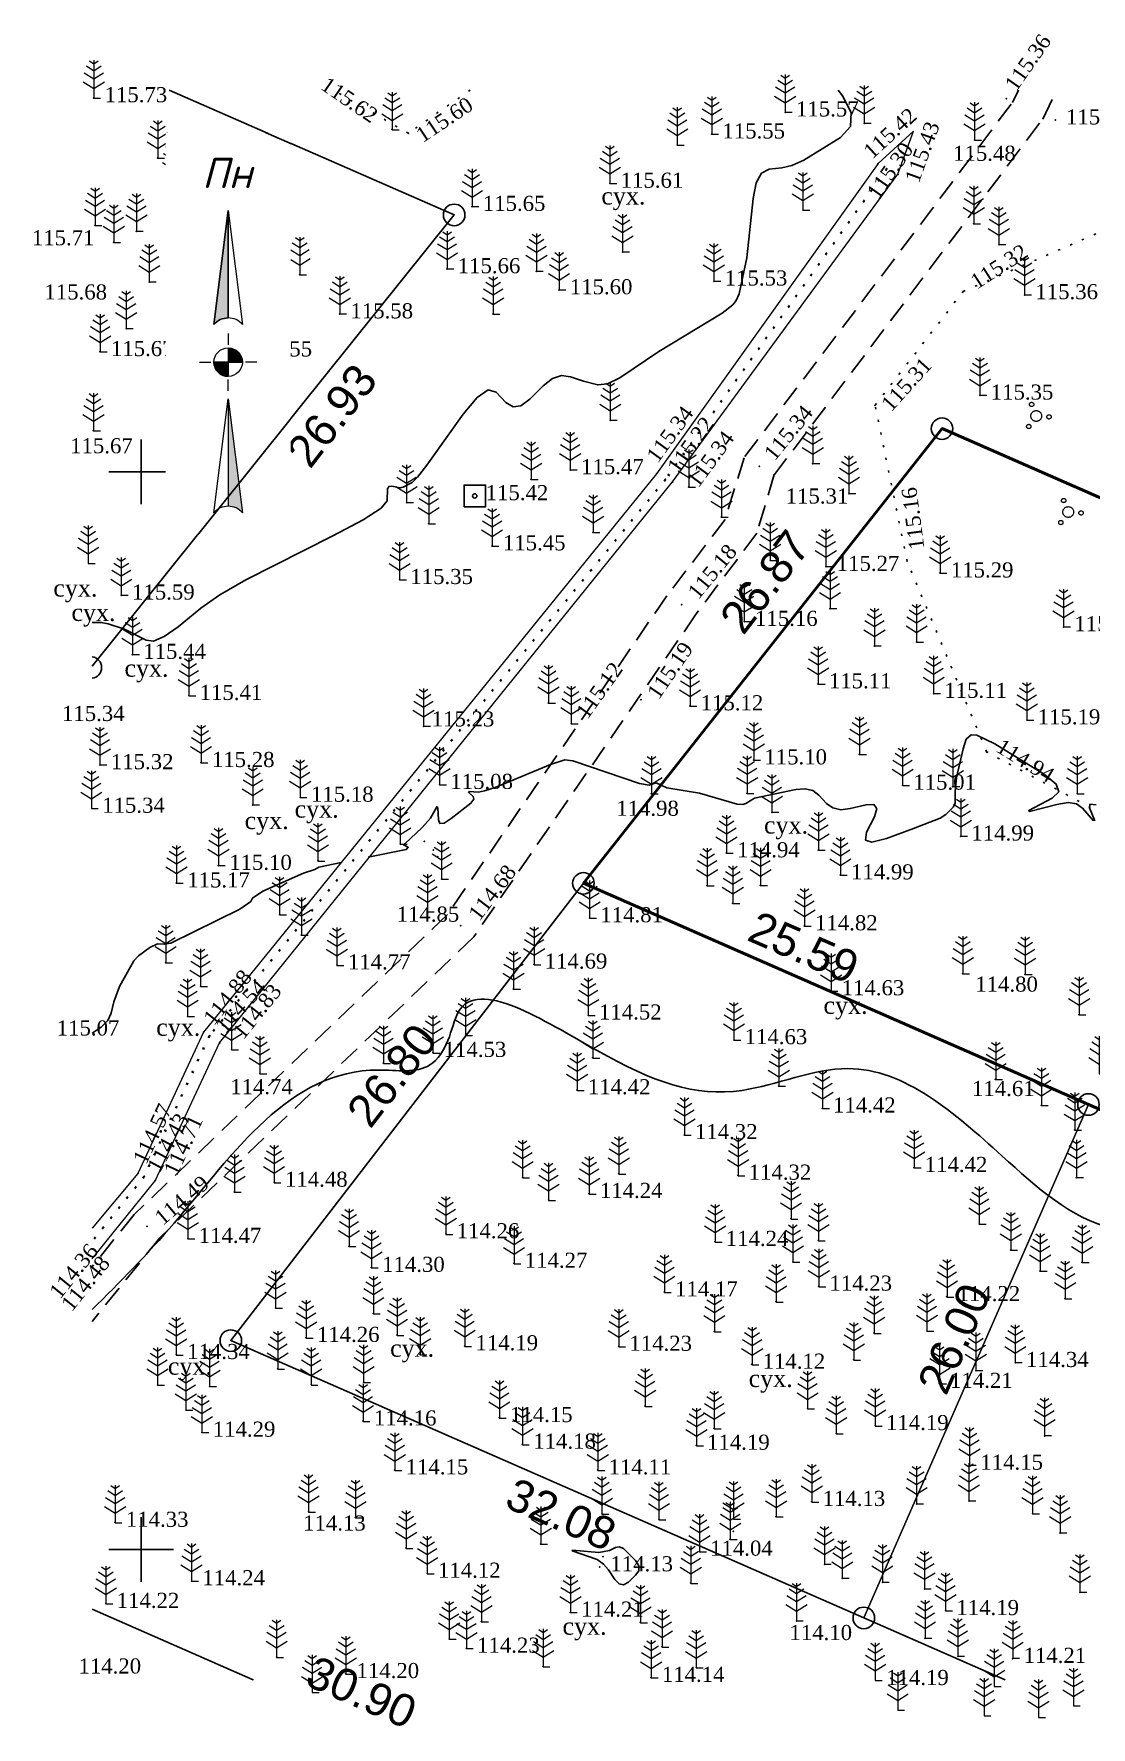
# Model space of a CAD drawing. Header units: millimetres. Extents: x 5405595 to 5405682.9, y 5524940.6 to 5525020.3.
# Drawn here: x 5405595 to 5405644.1, y 5524941.8 to 5525020.3 of the extents above; entities that cross this region are included whole.
import ezdxf
from ezdxf.enums import TextEntityAlignment as Align

# ---------------------------------------------------------------- set-up
doc = ezdxf.new("R2010")
doc.units = ezdxf.units.MM
doc.set_wipeout_variables(frame=1)
for name, pattern in [('DASHEDX2', [1.5, 1, -0.5]), ('HIDDEN', [0.5, 0, -0.5]), ('суцільна', [50, 50, 0])]:
    doc.linetypes.add(name, pattern=pattern)
for name, color, linetype, lineweight in [('#Лист (текст_ПН)', 250, 'Continuous', 0), ('#Штамп', 250, 'Continuous', 0), ('11900000', 1, 'Continuous', 30), ('Контур', 7, 'HIDDEN', 30), ('рельеф', 7, 'Continuous', 0), ('ТОЧКИ', 7, 'Continuous', 30), ('усл. знак', 7, 'суцільна', 20)]:
    doc.layers.add(name, color=color, linetype=linetype, lineweight=lineweight)
for name, color, linetype in [('SC007', 7, 'Continuous'), ('горизонтали', 42, 'Continuous'), ('дороги', 7, 'Continuous'), ('Ділянки_Межі', 10, 'Continuous'), ('надписи', 7, 'Continuous'), ('отметки', 7, 'Continuous'), ('промеры', 185, 'Continuous'), ('Растительность', 7, 'Continuous')]:
    doc.layers.add(name, color=color, linetype=linetype)
doc.styles.get("Standard").update_dxf_attribs({"font": 'arial.ttf'})
doc.styles.add('times', font='times.ttf')
doc.styles.add('Мой_Топо', font='isocpeui.ttf')
doc.linetypes.add('канава 0', pattern='A,0.9,0,["|",Standard,S=0.25,R=0,X=0,Y=0],0.1', length=1)

# ---------------------------------------------------------------- blocks, each defined once
blk = doc.blocks.new('SYMBOL902')
at = {"layer": 'SC007'}
blk.add_lwpolyline([(-1.25, -1.25), (-1.25, 1.25), (1.25, 1.25), (1.25, -1.25)], close=True, dxfattribs=at)
blk.add_circle((0, 0), 0.25, dxfattribs=at)
blk = doc.blocks.new('A$C51FE15A3')
at = {"layer": 'Растительность', "color": 94, "lineweight": 0}
for points in [[(-0.201, 1.726), (0, 1.584), (0.201, 1.726)], [(0, 1.75), (0, 0), (0.319, 0)], [(-0.447, 1.172), (0, 0.895), (0.447, 1.172)], [(-0.343, 1.489), (0, 1.267), (0.343, 1.489)], [(-0.493, 0.753), (0, 0.444), (0.493, 0.753)]]:
    blk.add_lwpolyline(points, dxfattribs=at)
blk = doc.blocks.new('A$C72385B22')
at = {"layer": 'усл. знак'}
for centre, radius in [((0, 0), 0.625), ((-0.02, 1.49), 0.25), ((-1.29, -0.64), 0.25), ((1.28, -0.76), 0.25)]:
    blk.add_circle(centre, radius, dxfattribs=at)
blk = doc.blocks.new('*U5')
at = {"color": 0}
for points in [[(-0.113, 0), (-0.109, -0.029), (-0.097, -0.056)], [(-0.113, 0), (-0.097, -0.056), (0, 0)], [(-0.097, -0.056), (0, -0.113), (0, 0)], [(-0.097, -0.056), (-0.08, -0.08), (-0.056, -0.097)], [(-0.097, -0.056), (-0.056, -0.097), (0, -0.113)], [(-0.056, -0.097), (-0.029, -0.109), (0, -0.113)]]:
    blk.add_solid(points, dxfattribs=at)
blk = doc.blocks.new('*U6')
at = {"color": 0}
for points in [[(0, 0), (0.097, 0.056), (0, 0.113)], [(0.097, 0.056), (0.029, 0.109), (0, 0.113)], [(0, 0), (0.113, 0), (0.097, 0.056)], [(0.097, 0.056), (0.056, 0.097), (0.029, 0.109)], [(0.097, 0.056), (0.08, 0.08), (0.056, 0.097)], [(0.113, 0), (0.109, 0.029), (0.097, 0.056)]]:
    blk.add_solid(points, dxfattribs=at)
blk = doc.blocks.new('*U7')
at = {"color": 0}
for points in [[(0, -1.136), (0.021, -1.138), (0, -0.288)], [(0.021, -1.138), (0.042, -1.142), (0, -0.288)], [(0.042, -1.142), (0.062, -1.15), (0, -0.288)], [(0.062, -1.15), (0.081, -1.16), (0, -0.288)], [(0.081, -1.16), (0.098, -1.173), (0, -0.288)], [(0.098, -1.173), (0.113, -1.188), (0, -0.288)]]:
    blk.add_solid(points, dxfattribs=at)
blk = doc.blocks.new('*U8')
at = {"color": 0}
for points in [[(-0.113, 0.297), (-0.098, 0.312), (0, 1.197)], [(-0.098, 0.312), (-0.081, 0.325), (0, 1.197)], [(-0.081, 0.325), (-0.062, 0.335), (0, 1.197)], [(-0.062, 0.335), (-0.042, 0.343), (0, 1.197)], [(-0.042, 0.343), (-0.021, 0.347), (0, 1.197)], [(-0.021, 0.347), (0, 0.349), (0, 1.197)]]:
    blk.add_solid(points, dxfattribs=at)
blk = doc.blocks.new('#Північ')
at = {"color": 7}
blk.add_wipeout([(-2.901, 10.635), (2.901, 10.635), (2.901, -7.981), (-2.901, -7.981)], dxfattribs=at).dxf.layer = '#Лист (текст_ПН)'
at = {"layer": '#Лист (текст_ПН)'}
for p, q in [((-0.663, 1.748), (0, 7.043)), ((0, 7.043), (0, 2.052)), ((0, 7.043), (0.663, 1.748)), ((0, 1.337), (0, 0.807)), ((-1.337, 0), (-0.807, 0)), ((-0.662, 0), (0.662, 0)), ((0, 0.662), (0, -0.662)), ((1.337, 0), (0.807, 0)), ((0, -1.337), (0, -0.807)), ((-0.663, -6.99), (0, -1.695)), ((0, -1.695), (0.663, -6.99)), ((0, -1.695), (0, -6.686))]:
    blk.add_line(p, q, dxfattribs=at)
at = {"layer": '#Лист (текст_ПН)', "flags": 128}
for points in [[(0, 7.043), (-0.663, 1.748, -0.218585), (0, 2.052)], [(0, 0), (-0.662, 0, 0.414214), (0, -0.662)]]:
    blk.add_lwpolyline(points, format="xyb", close=True, dxfattribs=at)
at = {"layer": '#Лист (текст_ПН)'}
blk.add_circle((0, 0), 0.662, dxfattribs=at)
for centre in [(0, 1.178), (0, -7.56)]:
    blk.add_arc(centre, 0.874, 40.67981, 139.32019, dxfattribs=at)
at = {"layer": '#Лист (текст_ПН)', "xscale": 5.883850111352785, "yscale": 5.883850111352785, "zscale": 5.883850111352785}
for name in ['*U8', '*U5', '*U6', '*U7']:
    blk.add_blockref(name, (0, 0), dxfattribs=at)
at = {"layer": '#Лист (текст_ПН)', "style": 'Мой_Топо'}
blk.add_text('Пн', height=1.4, dxfattribs=at).set_placement((-1.217, 8.077))

msp = doc.modelspace()

# ---------------------------------------------------------------- linework, layer by layer
at = {"layer": '11900000', "color": 7}
for points in [[(5405600, 5524998.5, 0), (5405600, 5525001.5, 0)], [(5405600, 5524998.5, 0), (5405600, 5525001.5, 0)], [(5405598.5, 5525000, 0), (5405601.5, 5525000, 0)], [(5405598.5, 5525000, 0), (5405601.5, 5525000, 0)], [(5405600, 5524948.5, 0), (5405600, 5524951.5, 0)], [(5405600, 5524948.5, 0), (5405600, 5524951.5, 0)], [(5405598.5, 5524950, 0), (5405601.5, 5524950, 0)], [(5405598.5, 5524950, 0), (5405601.5, 5524950, 0)]]:
    msp.add_polyline3d(points, dxfattribs=at)
at = {"layer": 'горизонтали', "color": 32}
for points in [[(5405632.353, 5525017.708, 115.5), (5405632.557, 5525017.442, 115.5), (5405632.967, 5525016.662, 115.5), (5405632.937, 5525016.022, 115.5), (5405632.467, 5525015.502, 115.5), (5405630.757, 5525014.462, 115.5), (5405630.207, 5525014.212, 115.5), (5405629.747, 5525014.102, 115.5), (5405629.147, 5525014.032, 115.5), (5405628.797, 5525013.852, 115.5), (5405628.547, 5525013.402, 115.5), (5405628.417, 5525012.672, 115.5), (5405628.117, 5525009.932, 115.5), (5405627.767, 5525008.252, 115.5), (5405627.627, 5525007.952, 115.5), (5405627.467, 5525007.752, 115.5), (5405626.977, 5525007.362, 115.5), (5405624.037, 5525005.572, 115.5), (5405622.227, 5525004.362, 115.5), (5405621.657, 5525004.082, 115.5), (5405621.197, 5525004.032, 115.5), (5405620.537, 5525004.202, 115.5), (5405619.927, 5525004.412, 115.5), (5405619.507, 5525004.462, 115.5), (5405619.097, 5525004.322, 115.5), (5405618.667, 5525003.992, 115.5), (5405618.037, 5525003.362, 115.5), (5405617.627, 5525003.062, 115.5), (5405617.267, 5525003.012, 115.5), (5405616.937, 5525003.212, 115.5), (5405616.477, 5525003.692, 115.5), (5405616.107, 5525003.802, 115.5), (5405615.597, 5525003.452, 115.5), (5405614.947, 5525002.672, 115.5), (5405613.267, 5525000.302, 115.5), (5405612.827, 5524999.752, 115.5), (5405612.577, 5524999.502, 115.5), (5405612.167, 5524999.282, 115.5), (5405612.017, 5524999.252, 115.5), (5405611.637, 5524999.332, 115.5), (5405611.507, 5524999.322, 115.5), (5405611.437, 5524999.222, 115.5), (5405611.427, 5524998.652, 115.5), (5405611.147, 5524998.312, 115.5), (5405610.307, 5524997.772, 115.5), (5405608.907, 5524997.032, 115.5), (5405604.857, 5524994.992, 115.5), (5405603.657, 5524994.292, 115.5), (5405602.777, 5524993.672, 115.5), (5405601.717, 5524992.802, 115.5), (5405601.077, 5524992.352, 115.5), (5405600.577, 5524992.142, 115.5), (5405600.227, 5524992.182, 115.5), (5405599.227, 5524992.692, 115.5), (5405598.477, 5524992.942, 115.5), (5405598.147, 5524993.012, 115.5), (5405597.777, 5524993.012, 115.5), (5405597.723, 5524993.001, 115.5)], [(5405644.207, 5524983.812, 115), (5405643.707, 5524984.392, 115), (5405643.427, 5524984.592, 115), (5405643.027, 5524984.652, 115), (5405642.507, 5524984.562, 115), (5405641.237, 5524984.232, 115), (5405641.207, 5524984.282, 115), (5405642.297, 5524984.852, 115), (5405642.597, 5524985.152, 115), (5405642.477, 5524985.512, 115), (5405641.937, 5524985.952, 115), (5405639.627, 5524987.372, 115), (5405638.797, 5524987.782, 115), (5405638.527, 5524987.802, 115), (5405638.307, 5524987.592, 115), (5405638.157, 5524987.152, 115), (5405637.857, 5524985.822, 115), (5405637.787, 5524985.162, 115), (5405637.787, 5524984.632, 115), (5405637.717, 5524984.452, 115), (5405637.357, 5524984.102, 115), (5405637.087, 5524983.932, 115), (5405635.857, 5524983.442, 115), (5405634.597, 5524982.992, 115), (5405633.927, 5524982.822, 115), (5405633.627, 5524982.912, 115), (5405633.677, 5524983.272, 115), (5405634.037, 5524983.992, 115), (5405634.147, 5524984.382, 115), (5405634.017, 5524984.562, 115), (5405633.657, 5524984.552, 115), (5405632.917, 5524984.372, 115), (5405632.477, 5524984.322, 115), (5405632.107, 5524984.402, 115), (5405631.817, 5524984.602, 115), (5405631.457, 5524985.002, 115), (5405631.177, 5524985.212, 115), (5405630.817, 5524985.292, 115), (5405630.397, 5524985.262, 115), (5405628.477, 5524984.862, 115), (5405628.077, 5524984.612, 115), (5405627.927, 5524984.562, 115), (5405627.667, 5524984.582, 115), (5405625.917, 5524985.082, 115), (5405624.407, 5524985.342, 115), (5405623.907, 5524985.572, 115), (5405623.587, 5524985.462, 115), (5405623.137, 5524985.532, 115), (5405620.037, 5524986.582, 115), (5405619.667, 5524986.632, 115), (5405618.997, 5524986.412, 115), (5405616.437, 5524985.352, 115), (5405615.947, 5524985.192, 115), (5405615.657, 5524985.142, 115), (5405615.227, 5524985.172, 115), (5405615.197, 5524985.132, 115), (5405615.417, 5524984.932, 115), (5405615.447, 5524984.812, 115), (5405615.307, 5524984.622, 115), (5405614.397, 5524983.912, 115), (5405614.067, 5524983.702, 115), (5405613.867, 5524983.682, 115), (5405613.797, 5524983.852, 115), (5405613.767, 5524984.422, 115), (5405613.727, 5524984.462, 115), (5405613.427, 5524983.932, 115), (5405613.047, 5524983.492, 115), (5405612.247, 5524982.732, 115), (5405612.187, 5524982.692, 115), (5405612.397, 5524982.582, 115), (5405612.307, 5524982.472, 115), (5405610.535, 5524982.118, 115)], [(5405644.337, 5524984.552, 115), (5405644.047, 5524984.572, 115), (5405644.027, 5524984.402, 115), (5405644.267, 5524983.812, 115)], [(5405609.286, 5524981.868, 115), (5405608.257, 5524981.662, 115), (5405608.057, 5524981.552, 115), (5405607.537, 5524981.382, 115), (5405605.657, 5524980.542, 115), (5405605.177, 5524980.222, 115), (5405605.087, 5524980.062, 115), (5405604.587, 5524979.712, 115), (5405601.377, 5524978.132, 115), (5405601.077, 5524978.082, 115), (5405600.757, 5524978.092, 115), (5405600.397, 5524977.922, 115), (5405599.877, 5524977.542, 115), (5405599.667, 5524977.302, 115), (5405598.997, 5524976.112, 115), (5405598.737, 5524975.402, 115), (5405598.607, 5524974.882, 115), (5405598.447, 5524974.542, 115), (5405598.147, 5524974.232, 115), (5405597.723, 5524973.952, 115)]]:
    msp.add_polyline3d(points, dxfattribs=at)
msp.add_polyline3d([(5405622.617, 5524948.482, 114), (5405622.397, 5524948.362, 114), (5405622.187, 5524948.402, 114), (5405621.987, 5524948.612, 114), (5405621.697, 5524949.062, 114), (5405621.467, 5524949.322, 114), (5405621.177, 5524949.532, 114), (5405620.017, 5524949.942, 114), (5405620.027, 5524949.972, 114), (5405621.247, 5524949.862, 114), (5405621.747, 5524949.952, 114), (5405622.017, 5524950.092, 114), (5405622.197, 5524950.122, 114), (5405622.397, 5524950.042, 114), (5405622.947, 5524949.482, 114), (5405623.097, 5524949.242, 114), (5405623.097, 5524949.012, 114), (5405622.947, 5524948.802, 114), (5405622.617, 5524948.482, 114)], close=True, dxfattribs=at)
msp.add_open_spline([(5405597.723, 5524961.126), (5405599.007, 5524962.38), (5405603.15, 5524966.616), (5405607.371, 5524973.038), (5405613.309, 5524971.987), (5405614.328, 5524973.57), (5405615.002, 5524976.995), (5405621.886, 5524972.4), (5405627.095, 5524970.45), (5405634.017, 5524973.585), (5405639.554, 5524968.65), (5405644.076, 5524964.515), (5405650.202, 5524964.634), (5405652.744, 5524957.477), (5405657.638, 5524954.587), (5405662.753, 5524952.886), (5405662.102, 5524949.951), (5405661.607, 5524946.052), (5405657.892, 5524945.269), (5405656.027, 5524943.987), (5405655.982, 5524943.956)], degree=3, knots=[788.646793, 788.646793, 788.646793, 788.646793, 793.976328, 805.82926, 808.224069, 809.629388, 811.023069, 817.717516, 824.697693, 829.706044, 837.921411, 844.116267, 847.912489, 854.451188, 863.209597, 865.692003, 868.370851, 870.767732, 877.245455, 877.408753, 877.408753, 877.408753, 877.408753], dxfattribs=at)
at = {"layer": 'дороги', "color": 7, "linetype": 'DASHEDX2'}
for points, elevation in [([(5405640.447, 5525017.128), (5405640.732, 5525017.708)], 115.262), ([(5405641.853, 5525016.364), (5405642.499, 5525017.708)], 115.262), ([(5405628.031, 5525000.706), (5405640.447, 5525017.128)], 115.341), ([(5405629.359, 5524999.812), (5405641.853, 5525016.364)], 115.341), ([(5405627.997, 5525000.65), (5405627.108, 5524997.785)], 115.341), ([(5405629.393, 5524999.868), (5405628.577, 5524997.152)], 115.341), ([(5405627.108, 5524997.785), (5405624.41, 5524994.25), (5405614.216, 5524979.46), (5405599.681, 5524965.541), (5405597.723, 5524963.12)], 115.341), ([(5405628.577, 5524997.152), (5405625.77, 5524993.404), (5405615.44, 5524978.418), (5405600.861, 5524964.455), (5405597.723, 5524960.575)], 115.341)]:
    msp.add_lwpolyline(points, dxfattribs=dict(at, elevation=elevation))
at = {"layer": 'Ділянки_Межі'}
msp.add_lwpolyline([(5405601.303, 5525017.708), (5405614.533, 5525011.916), (5405597.723, 5524990.985)], dxfattribs=at)
at = {"layer": 'Ділянки_Межі', "lineweight": 50}
msp.add_lwpolyline([(5405620.532, 5524980.907), (5405637.179, 5525002.001), (5405660.622, 5524991.737), (5405650.195, 5524967.92), (5405643.976, 5524970.643)], close=True, dxfattribs=at)
at = {"layer": 'Ділянки_Межі', "lineweight": 0}
msp.add_lwpolyline([(5405604.164, 5524959.69), (5405620.532, 5524980.907), (5405643.976, 5524970.643), (5405633.549, 5524946.825)], close=True, dxfattribs=at)
for points in [[(5405633.549, 5524946.825), (5405643.976, 5524970.643), (5405650.195, 5524967.92), (5405661.61, 5524962.923), (5405653.306, 5524943.956)], [(5405597.723, 5524947.228), (5405605.196, 5524943.956)], [(5405640.103, 5524943.956), (5405633.549, 5524946.825)]]:
    msp.add_lwpolyline(points, dxfattribs=at)
at = {"layer": 'Ділянки_Межі', "lineweight": 25}
msp.add_lwpolyline([(5405597.723, 5524947.228), (5405605.196, 5524943.956)], dxfattribs=at)
at = {"layer": 'Контур', "color": 7, "linetype": 'HIDDEN'}
for points, elevation in [([(5405615.273, 5525017.708), (5405612.406, 5525015.709), (5405608.91, 5525017.708)], 115.223), ([(5405647.059, 5525012.221), (5405654.217, 5525008.337), (5405658.309, 5525002.059), (5405666.119, 5524997.33), (5405666.325, 5524991.499), (5405667.93, 5524985.661), (5405667.205, 5524981.396), (5405660.985, 5524977.927), (5405652.094, 5524978.885), (5405647.248, 5524982.721), (5405639.251, 5524987.005), (5405635.558, 5524995.853), (5405634.072, 5525003.089), (5405638.166, 5525008.37), (5405647.059, 5525012.221)], 115.325)]:
    msp.add_lwpolyline(points, dxfattribs=dict(at, elevation=elevation))
at = {"layer": 'отметки', "color": 7}
for p in [(5405597.804, 5525017.346, 115.726), (5405640.166, 5525017.304, 115.358), (5405614.851, 5525017.129, 115.716), (5405629.9, 5525016.683, 115.568), (5405611.65, 5525015.886, 115.701), (5405612.406, 5525015.709, 115.598), (5405626.485, 5525015.663, 115.552), (5405633.571, 5525016.166, 115.499), (5405642.435, 5525016.315, 115.262), (5405624.89, 5525015.162, 115.583), (5405638.689, 5525015.391, 115.483), (5405600.769, 5525014.556, 115.639), (5405634.207, 5525014.3, 115.424), (5405634.616, 5525014.056, 115.305), (5405601.478, 5525013.602, 115.637), (5405604.722, 5525013.533, 115.665), (5405621.76, 5525013.378, 115.615), (5405635.134, 5525013.804, 115.434), (5405615.361, 5525012.303, 115.647), (5405630.724, 5525012.144, 115.445), (5405597.861, 5525011.431, 115.603), (5405599.783, 5525011.161, 115.649), (5405638.651, 5525011.512, 115.471), (5405598.726, 5525010.64, 115.657), (5405622.349, 5525010.194, 115.628), (5405639.819, 5525010.544, 115.408), (5405614.196, 5525009.411, 115.659), (5405600.377, 5525008.811, 115.623), (5405602.351, 5525009.02, 115.563), (5405607.357, 5525009.14, 115.627), (5405618.353, 5525009.302, 115.607), (5405626.591, 5525008.84, 115.534), (5405603.672, 5525007.812, 115.549), (5405619.4, 5525008.435, 115.603), (5405638.166, 5525008.37, 115.324), (5405641.012, 5525008.206, 115.364), (5405609.218, 5525007.318, 115.578), (5405616.337, 5525007.312, 115.544), (5405599.31, 5525006.638, 115.662), (5405604.782, 5525006.883, 115.569), (5405598.097, 5525005.567, 115.673), (5405604.53, 5525005.549, 115.547), (5405634.072, 5525003.089, 115.312), (5405638.94, 5525003.548, 115.354), (5405621.784, 5525002.392, 115.463), (5405597.788, 5525001.906, 115.609), (5405619.924, 5525000.088, 115.466), (5405623.927, 5524999.911, 115.344), (5405628.695, 5525000.259, 115.341), (5405631.176, 5525000.377, 115.347), (5405618.106, 5524999.643, 115.47), (5405624.336, 5524999.644, 115.216), (5405624.668, 5524999.527, 115.337), (5405625.423, 5524999.287, 115.367), (5405612.32, 5524998.573, 115.494), (5405632.856, 5524998.989, 115.308), (5405613.353, 5524997.591, 115.38), (5405626.937, 5524997.894, 115.364), (5405620.98, 5524997.184, 115.391), (5405616.294, 5524996.554, 115.448), (5405629.202, 5524995.888, 115.285), (5405631.791, 5524995.599, 115.273), (5405635.558, 5524995.853, 115.156), (5405637.088, 5524995.296, 115.285), (5405611.997, 5524994.992, 115.352), (5405599.078, 5524994.27, 115.587), (5405625.09, 5524993.827, 115.175), (5405631.975, 5524993.651, 115.195), (5405627.998, 5524993.049, 115.162), (5405636, 5524992.101, 115.206), (5405642.823, 5524992.802, 115.238), (5405599.598, 5524991.518, 115.439), (5405634.033, 5524991.917, 115.12), (5405631.427, 5524990.153, 115.114), (5405636.786, 5524989.71, 115.108), (5405602.215, 5524989.613, 115.413), (5405618.904, 5524989.273, 115.188), (5405623.2, 5524989.425, 115.195), (5405625.473, 5524989.133, 115.12), (5405613.112, 5524988.192, 115.228), (5405619.971, 5524988.313, 115.121), (5405641.118, 5524988.481, 115.193), (5405628.432, 5524986.623, 115.103), (5405633.347, 5524986.885, 115.06), (5405639.251, 5524987.005, 114.937), (5405598.095, 5524986.401, 115.316), (5405602.784, 5524986.501, 115.28), (5405613.854, 5524985.484, 115.081), (5405623.688, 5524985.065, 114.981), (5405628.125, 5524985.077, 115.016), (5405635.345, 5524985.45, 115.013), (5405637.674, 5524985.388, 115.004), (5405643.453, 5524985.059, 115.006), (5405605.177, 5524984.545, 115.177), (5405607.384, 5524984.891, 115.176), (5405629.279, 5524984.203, 114.951), (5405612.036, 5524982.724, 115.015), (5405613.154, 5524982.855, 114.95), (5405638.043, 5524983.09, 114.994), (5405608.214, 5524981.95, 115.014), (5405613.572, 5524982.448, 114.796), (5405613.773, 5524982.142, 114.948), (5405627.168, 5524982.313, 114.943), (5405631.439, 5524982.455, 114.961), (5405603.589, 5524981.73, 115.105), (5405613.946, 5524981.112, 114.92), (5405632.456, 5524981.289, 114.995), (5405601.641, 5524980.914, 115.166), (5405626.276, 5524980.794, 114.876), (5405628.751, 5524980.809, 114.884), (5405606.433, 5524979.46, 114.928), (5405613.296, 5524979.594, 114.846), (5405627.463, 5524979.979, 114.87), (5405614.828, 5524978.939, 114.679), (5405620.816, 5524979.298, 114.807), (5405630.784, 5524978.926, 114.818), (5405607.44, 5524978.505, 114.894), (5405601.142, 5524977.226, 114.951), (5405609.097, 5524977.112, 114.767), (5405618.234, 5524977.148, 114.688), (5405638.134, 5524976.716, 114.799), (5405641.032, 5524976.686, 114.796), (5405602.763, 5524976.128, 114.832), (5405617.285, 5524976.002, 114.603), (5405632.019, 5524975.912, 114.629), (5405620.755, 5524974.787, 114.523), (5405643.538, 5524974.819, 114.79), (5405602.161, 5524974.738, 114.91), (5405602.908, 5524974.002, 114.878), (5405603.182, 5524973.84, 114.54), (5405603.64, 5524973.505, 114.833), (5405604.201, 5524973.192, 114.806), (5405615.06, 5524973.862, 114.459), (5405627.516, 5524973.644, 114.625), (5405611.251, 5524972.57, 114.583), (5405613.544, 5524973.052, 114.528), (5405620.963, 5524972.812, 114.477), (5405605.511, 5524972.07, 114.735), (5405639.66, 5524971.804, 114.61), (5405620.236, 5524971.319, 114.421), (5405629.594, 5524971.504, 114.467), (5405631.621, 5524970.472, 114.421), (5405641.787, 5524970.604, 114.549), (5405643.337, 5524969.456, 114.594), (5405625.21, 5524969.236, 114.324), (5405635.877, 5524967.713, 114.418), (5405599.848, 5524967.448, 114.567), (5405600.145, 5524967.319, 114.432), (5405600.654, 5524967.12, 114.708), (5405606.179, 5524967.028, 114.477), (5405617.708, 5524967.263, 114.231), (5405622.172, 5524967.437, 114.252), (5405627.702, 5524967.356, 114.321), (5405643.416, 5524967.257, 114.575), (5405604.332, 5524966.577, 114.569), (5405618.912, 5524966.214, 114.224), (5405620.796, 5524966.508, 114.242), (5405630.164, 5524965.349, 114.302), (5405600.271, 5524964.998, 114.488), (5405614.147, 5524964.638, 114.262), (5405638.904, 5524965.098, 114.394), (5405602.174, 5524964.423, 114.473), (5405609.654, 5524964.067, 114.32), (5405626.64, 5524964.283, 114.242), (5405631.43, 5524964.337, 114.307), (5405640.362, 5524963.9, 114.377), (5405610.688, 5524963.079, 114.299), (5405617.309, 5524963.268, 114.269), (5405630.257, 5524963.344, 114.213), (5405643.678, 5524963.321, 114.423), (5405631.453, 5524962.208, 114.227), (5405641.731, 5524962.925, 114.36), (5405624.288, 5524961.939, 114.168), (5405629.474, 5524961.5, 114.219), (5405637.399, 5524961.722, 114.221), (5405642.881, 5524961.641, 114.383), (5405606.241, 5524961.209, 114.335), (5405610.786, 5524960.948, 114.252), (5405607.66, 5524959.828, 114.262), (5405611.88, 5524959.954, 114.236), (5405626.608, 5524960.123, 114.131), (5405634.018, 5524960.041, 114.241), (5405636.474, 5524960.133, 114.212), (5405601.637, 5524959.035, 114.339), (5405612.95, 5524959.049, 114.22), (5405615.021, 5524959.44, 114.192), (5405622.167, 5524959.418, 114.234), (5405606.345, 5524958.39, 114.275), (5405628.349, 5524958.587, 114.118), (5405633.077, 5524958.801, 114.196), (5405638.749, 5524958.3, 114.226), (5405640.581, 5524958.666, 114.343), (5405600.763, 5524957.634, 114.327), (5405603.189, 5524957.573, 114.281), (5405607.895, 5524957.639, 114.26), (5405610.335, 5524957.756, 114.199), (5405637.052, 5524957.697, 114.205), (5405602.085, 5524956.47, 114.323), (5405610.303, 5524955.953, 114.161), (5405616.624, 5524956.109, 114.15), (5405623.396, 5524956.656, 114.188), (5405630.935, 5524956.537, 114.167), (5405602.826, 5524955.432, 114.289), (5405626.597, 5524955.619, 114.157), (5405632.266, 5524955.385, 114.159), (5405634.077, 5524955.738, 114.187), (5405641.942, 5524955.271, 114.281), (5405617.703, 5524954.876, 114.181), (5405625.772, 5524954.828, 114.193), (5405611.777, 5524953.684, 114.152), (5405621.201, 5524953.68, 114.113), (5405638.458, 5524953.901, 114.154), (5405631.135, 5524952.218, 114.13), (5405636.006, 5524952.109, 114.174), (5405638.435, 5524952.243, 114.191), (5405598.791, 5524951.251, 114.327), (5405607.773, 5524951.746, 114.132), (5405609.949, 5524951.494, 113.996), (5405621.391, 5524951.656, 114.051), (5405624.033, 5524951.4, 114.132), (5405627.491, 5524951.431, 114.126), (5405629.475, 5524951.524, 114.169), (5405641.382, 5524951.654, 114.264), (5405627.343, 5524950.474, 114.111), (5405627.498, 5524950.847, 113.887), (5405642.658, 5524950.761, 114.256), (5405612.298, 5524950.064, 114.175), (5405618.546, 5524950.26, 114.041), (5405621.447, 5524949.658, 113.937), (5405621.57, 5524950.196, 114.144), (5405625.913, 5524949.911, 114.039), (5405613.28, 5524948.889, 114.118), (5405621.284, 5524949.187, 114.13), (5405631.727, 5524949.311, 114.224), (5405602.341, 5524948.54, 114.238), (5405625.512, 5524948.443, 114.077), (5405632.554, 5524948.666, 114.215), (5405634.418, 5524948.475, 114.173), (5405636.366, 5524948.164, 114.166), (5405598.366, 5524947.488, 114.215), (5405643.582, 5524948.009, 114.224), (5405615.8, 5524946.657, 114.119), (5405619.926, 5524947.084, 114.209), (5405623.179, 5524946.612, 114.066), (5405630.431, 5524946.679, 114.105), (5405637.345, 5524947.156, 114.187), (5405614.301, 5524945.853, 114.164), (5405636.393, 5524945.879, 114.141), (5405606.297, 5524945.008, 114.212), (5405615.096, 5524945.411, 114.232), (5405624.179, 5524945.491, 114.074), (5405637.918, 5524945.042, 114.26), (5405640.463, 5524944.937, 114.21), (5405609.498, 5524944.231, 114.198), (5405618.66, 5524944.573, 114.094), (5405625.768, 5524944.524, 114.147), (5405623.673, 5524944.056, 114.14)]:
    msp.add_point(p, dxfattribs=at)
at = {"layer": 'рельеф', "color": 7, "linetype": 'канава 0', "elevation": 115.42}
msp.add_lwpolyline([(5405597.723, 5524963.476), (5405600.65, 5524967.11), (5405603.64, 5524973.5), (5405624.67, 5524999.53), (5405635.13, 5525013.8), (5405635.857, 5525015.799), (5405634.21, 5525014.3)], dxfattribs=at)
at = {"layer": 'рельеф', "color": 7, "linetype": 'HIDDEN', "lineweight": 40, "elevation": 115.3}
msp.add_lwpolyline([(5405634.62, 5525014.06), (5405624.34, 5524999.64), (5405603.17, 5524973.83), (5405600.14, 5524967.3), (5405597.723, 5524964.29)], dxfattribs=at)
at = {"layer": 'ТОЧКИ'}
for centre in [(5405614.533, 5525011.916), (5405637.179, 5525002.001), (5405620.532, 5524980.907), (5405643.976, 5524970.643, 107.24), (5405604.164, 5524959.69), (5405633.549, 5524946.825)]:
    msp.add_circle(centre, 0.5, dxfattribs=at)
msp.add_arc((5405597.668, 5524990.917), 0.5, 276.32502, 83.67515, dxfattribs=at)

# ---------------------------------------------------------------- block references
at = {"layer": 'отметки', "color": 7, "xscale": 0.400000000372529, "yscale": 0.400000000372529, "zscale": 0.400000000372529}
msp.add_blockref('SYMBOL902', (5405615.49, 5524998.88, 115.42), dxfattribs=at)
at = {"layer": 'Растительность', "color": 7}
for p in [(5405597.8, 5525017.34, 115.73), (5405629.9, 5525016.68, 115.57), (5405611.66, 5525015.86, 115.7), (5405626.49, 5525015.66, 115.55), (5405633.57, 5525016.17, 115.5), (5405624.89, 5525015.16, 115.58), (5405638.69, 5525015.39, 115.48), (5405600.77, 5525014.55, 115.64), (5405601.48, 5525013.6, 115.64), (5405604.72, 5525013.53, 115.66), (5405621.76, 5525013.38, 115.61), (5405615.36, 5525012.3, 115.65), (5405630.72, 5525012.14, 115.44), (5405638.65, 5525011.51, 115.47), (5405597.86, 5525011.43, 115.6), (5405599.78, 5525011.16, 115.65), (5405598.73, 5525010.64, 115.66), (5405622.35, 5525010.2, 115.63), (5405639.82, 5525010.54, 115.41), (5405607.36, 5525009.14, 115.63), (5405614.2, 5525009.41, 115.66), (5405618.35, 5525009.3, 115.61), (5405600.38, 5525008.81, 115.62), (5405602.35, 5525009.02, 115.56), (5405619.4, 5525008.44, 115.6), (5405626.59, 5525008.84, 115.53), (5405603.67, 5525007.81, 115.55), (5405641.01, 5525008.21, 115.36), (5405604.78, 5525006.88, 115.57), (5405609.22, 5525007.32, 115.58), (5405616.34, 5525007.31, 115.54), (5405599.31, 5525006.64, 115.66), (5405598.1, 5525005.56, 115.67), (5405604.53, 5525005.55, 115.55), (5405638.94, 5525003.55, 115.35), (5405621.78, 5525002.39, 115.46), (5405597.79, 5525001.9, 115.61), (5405619.92, 5525000.09, 115.47), (5405631.18, 5525000.38, 115.35), (5405618.11, 5524999.64, 115.47), (5405625.42, 5524999.29, 115.37), (5405632.86, 5524998.99, 115.31), (5405612.32, 5524998.57, 115.49), (5405613.35, 5524997.59, 115.38), (5405626.94, 5524997.89, 115.36), (5405620.98, 5524997.18, 115.39), (5405616.29, 5524996.55, 115.45), (5405629.2, 5524995.89, 115.28), (5405597.54, 5524995.75, 115.55), (5405612, 5524994.99, 115.35), (5405631.79, 5524995.6, 115.27), (5405637.09, 5524995.3, 115.29), (5405599.08, 5524994.27, 115.59), (5405631.98, 5524993.65, 115.19), (5405628, 5524993.05, 115.16), (5405642.82, 5524992.8, 115.24), (5405634.04, 5524991.92, 115.12), (5405636, 5524992.1, 115.21), (5405599.6, 5524991.52, 115.44), (5405602.22, 5524989.61, 115.41), (5405631.43, 5524990.15, 115.11), (5405636.79, 5524989.71, 115.11), (5405618.91, 5524989.27, 115.19), (5405625.48, 5524989.13, 115.12), (5405613.11, 5524988.19, 115.23), (5405619.97, 5524988.31, 115.12), (5405641.12, 5524988.48, 115.19), (5405598.09, 5524986.4, 115.32), (5405602.78, 5524986.5, 115.28), (5405628.44, 5524986.62, 115.1), (5405633.35, 5524986.88, 115.06), (5405607.38, 5524984.89, 115.18), (5405613.85, 5524985.48, 115.08), (5405623.69, 5524985.06, 114.98), (5405628.13, 5524985.07, 115.02), (5405635.35, 5524985.45, 115.01), (5405637.68, 5524985.39, 115), (5405643.453, 5524985.059, 115.006), (5405597.69, 5524984.38, 115.34), (5405605.18, 5524984.54, 115.18), (5405629.28, 5524984.2, 114.95), (5405612.03, 5524982.72, 115.01), (5405631.44, 5524982.45, 114.96), (5405638.05, 5524983.09, 114.99), (5405603.59, 5524981.73, 115.1), (5405608.21, 5524981.94, 115.01), (5405627.17, 5524982.31, 114.94), (5405601.64, 5524980.91, 115.17), (5405613.95, 5524981.1, 114.92), (5405632.46, 5524981.29, 114.99), (5405626.28, 5524980.79, 114.88), (5405628.76, 5524980.8, 114.88), (5405606.43, 5524979.45, 114.93), (5405613.29, 5524979.58, 114.85), (5405620.82, 5524979.29, 114.81), (5405627.47, 5524979.97, 114.87), (5405607.44, 5524978.5, 114.89), (5405630.79, 5524978.92, 114.82), (5405601.14, 5524977.22, 114.95), (5405609.09, 5524977.1, 114.77), (5405618.24, 5524977.13, 114.69), (5405638.14, 5524976.71, 114.8), (5405641.04, 5524976.68, 114.8), (5405602.76, 5524976.12, 114.83), (5405617.29, 5524975.99, 114.6), (5405632.03, 5524975.9, 114.63), (5405602.16, 5524974.73, 114.91), (5405620.76, 5524974.77, 114.52), (5405643.54, 5524974.81, 114.79), (5405615.06, 5524973.84, 114.46), (5405604.2, 5524973.18, 114.81), (5405613.54, 5524973.03, 114.53), (5405627.52, 5524973.63, 114.62), (5405611.25, 5524972.55, 114.58), (5405620.97, 5524972.79, 114.48), (5405605.51, 5524972.06, 114.74), (5405629.6, 5524971.49, 114.47), (5405639.67, 5524971.8, 114.61), (5405644.48, 5524972.07, 114.74), (5405620.24, 5524971.3, 114.42), (5405631.63, 5524970.46, 114.42), (5405641.79, 5524970.6, 114.55), (5405625.22, 5524969.22, 114.32), (5405643.34, 5524969.45, 114.59), (5405635.89, 5524967.7, 114.42), (5405606.17, 5524967.01, 114.48), (5405617.71, 5524967.24, 114.23), (5405622.18, 5524967.41, 114.25), (5405627.71, 5524967.34, 114.32), (5405643.42, 5524967.25, 114.57), (5405604.33, 5524966.57, 114.57), (5405618.91, 5524966.19, 114.22), (5405620.8, 5524966.48, 114.24), (5405630.17, 5524965.33, 114.3), (5405602.17, 5524964.41, 114.47), (5405614.15, 5524964.62, 114.26), (5405638.91, 5524965.09, 114.39), (5405609.65, 5524964.05, 114.32), (5405626.65, 5524964.26, 114.24), (5405631.44, 5524964.32, 114.31), (5405640.37, 5524963.89, 114.38), (5405610.69, 5524963.06, 114.3), (5405617.31, 5524963.25, 114.27), (5405630.26, 5524963.33, 114.21), (5405641.74, 5524962.91, 114.36), (5405643.69, 5524963.31, 114.42), (5405631.46, 5524962.19, 114.23), (5405624.29, 5524961.92, 114.17), (5405629.48, 5524961.48, 114.22), (5405637.41, 5524961.71, 114.22), (5405642.89, 5524961.63, 114.38), (5405606.24, 5524961.19, 114.33), (5405610.78, 5524960.93, 114.25), (5405607.66, 5524959.81, 114.26), (5405611.88, 5524959.93, 114.24), (5405626.61, 5524960.1, 114.13), (5405634.03, 5524960.02, 114.24), (5405636.48, 5524960.12, 114.21), (5405601.63, 5524959.02, 114.34), (5405612.95, 5524959.03, 114.22), (5405615.02, 5524959.42, 114.19), (5405622.17, 5524959.4, 114.23), (5405606.34, 5524958.37, 114.27), (5405628.36, 5524958.57, 114.12), (5405633.08, 5524958.78, 114.19), (5405638.75, 5524958.31, 114.23), (5405640.58, 5524958.67, 114.34), (5405600.76, 5524957.62, 114.33), (5405603.18, 5524957.56, 114.28), (5405607.89, 5524957.62, 114.26), (5405610.33, 5524957.74, 114.2), (5405637.06, 5524957.68, 114.2), (5405623.4, 5524956.64, 114.19), (5405630.94, 5524956.52, 114.17), (5405602.08, 5524956.46, 114.32), (5405610.3, 5524955.93, 114.16), (5405616.63, 5524956.09, 114.15), (5405634.08, 5524955.72, 114.19), (5405602.82, 5524955.42, 114.29), (5405626.6, 5524955.6, 114.16), (5405632.27, 5524955.37, 114.16), (5405641.94, 5524955.28, 114.28), (5405617.7, 5524954.86, 114.18), (5405625.78, 5524954.81, 114.19), (5405611.78, 5524953.66, 114.15), (5405621.2, 5524953.66, 114.11), (5405638.45, 5524953.91, 114.15), (5405631.14, 5524952.2, 114.13), (5405636, 5524952.12, 114.17), (5405638.43, 5524952.25, 114.19), (5405598.79, 5524951.24, 114.33), (5405607.77, 5524951.73, 114.13), (5405609.95, 5524951.47, 113.99), (5405621.39, 5524951.63, 114.05), (5405624.04, 5524951.38, 114.13), (5405627.5, 5524951.41, 114.13), (5405629.48, 5524951.51, 114.17), (5405641.38, 5524951.66, 114.26), (5405618.55, 5524950.24, 114.04), (5405627.35, 5524950.46, 114.11), (5405642.66, 5524950.77, 114.26), (5405612.3, 5524950.05, 114.17), (5405625.92, 5524949.89, 114.04), (5405613.28, 5524948.87, 114.12), (5405631.72, 5524949.32, 114.22), (5405632.55, 5524948.67, 114.21), (5405602.34, 5524948.53, 114.24), (5405625.52, 5524948.42, 114.08), (5405634.41, 5524948.48, 114.17), (5405636.36, 5524948.17, 114.17), (5405643.58, 5524948.02, 114.22), (5405598.36, 5524947.47, 114.22), (5405619.93, 5524947.07, 114.21), (5405637.34, 5524947.16, 114.19), (5405615.8, 5524946.64, 114.12), (5405623.18, 5524946.59, 114.07), (5405630.42, 5524946.69, 114.1), (5405614.3, 5524945.84, 114.16), (5405636.39, 5524945.89, 114.14), (5405606.29, 5524944.99, 114.21), (5405615.1, 5524945.4, 114.23), (5405624.18, 5524945.47, 114.07), (5405637.91, 5524945.05, 114.26), (5405640.46, 5524944.95, 114.21), (5405609.5, 5524944.22, 114.2), (5405618.66, 5524944.56, 114.09), (5405623.68, 5524944.04, 114.14), (5405625.77, 5524944.51, 114.15), (5405607.94, 5524943.36, 114.26), (5405634.08, 5524943.92, 114.19), (5405639.6, 5524943.64, 114.27), (5405635.12, 5524942.55, 114.17), (5405643.28, 5524942.74, 114.29), (5405639.13, 5524942.28, 114.12), (5405641.66, 5524942.21, 114.32)]:
    msp.add_blockref('A$C51FE15A3', p, dxfattribs=at)
at = {"layer": 'усл. знак', "color": 7, "linetype": 'суцільна', "lineweight": 13, "xscale": 0.3999999998750298, "yscale": 0.3999999998750298, "zscale": 0.3999999998750298, "rotation": 265.3647753868261}
for p in [(5405641.552, 5525002.587), (5405643.038, 5524998.131)]:
    msp.add_blockref('A$C72385B22', p, dxfattribs=at)

# ---------------------------------------------------------------- texts
at = {"layer": 'надписи', "color": 7, "style": 'times'}
for p in [(5405621.364, 5525013.199, 111.861), (5405595.925, 5524995.008, 111.861), (5405596.765, 5524993.878, 111.861), (5405599.227, 5524991.29, 111.861), (5405607.125, 5524984.754, 111.861), (5405604.805, 5524984.221, 111.861), (5405628.914, 5524984.013, 111.861), (5405631.675, 5524975.65, 111.861), (5405600.7, 5524974.63, 111.861), (5405611.557, 5524959.74, 111.861), (5405601.241, 5524958.907, 111.861), (5405628.202, 5524958.335, 111.861), (5405619.561, 5524946.843, 111.861)]:
    msp.add_text('сух.', height=0.8, dxfattribs=at).set_placement(p, align=Align.TOP_LEFT)
at = {"layer": 'отметки', "color": 7, "style": 'times'}
for s, rotation, p in [('115.36', 55.0326, (5405640.043, 5525018, 115.358)), ('115.62', 325.53921, (5405608.675, 5525018.369, 115.623)), ('115.60', 33.66554, (5405612.673, 5525015.819, 115.598)), ('115.42', 42.30056, (5405633.456, 5525014.989, 115.424)), ('115.43', 70.0102, (5405635.434, 5525013.59, 115.434)), ('115.30', 54.59133, (5405633.632, 5525012.989, 115.305)), ('115.32', 32.91438, (5405638.412, 5525009.031, 115.324)), ('115.31', 47.90922, (5405634.293, 5525003.214, 115.312)), ('115.34', 54.00989, (5405623.409, 5525000.772, 115.344)), ('115.34', 50.89332, (5405628.858, 5525000.903, 115.341)), ('115.22', 54.51498, (5405624.374, 5525000.266, 115.216)), ('115.34', 53.75835, (5405625.29, 5524999.622, 115.337)), ('115.16', 97.5357, (5405635.669, 5524996.342, 115.156)), ('115.18', 50.56819, (5405625.318, 5524994.473, 115.175)), ('115.19', 55.60417, (5405623.443, 5524989.781, 115.195)), ('115.12', 54.41595, (5405620.141, 5524988.881, 115.121)), ('114.94', 328.65063, (5405639.99, 5524987.653, 114.937)), ('114.68', 52.76724, (5405615.139, 5524979.53, 114.679)), ('114.88', 51.38325, (5405602.829, 5524974.705, 114.878)), ('114.54', 47.54673, (5405603.379, 5524974.366, 114.54)), ('114.83', 51.06477, (5405604.196, 5524974.055, 114.833)), ('114.57', 64.99267, (5405599.594, 5524968.115, 114.567)), ('114.43', 61.49747, (5405600.241, 5524967.764, 114.432)), ('114.71', 64.87219, (5405601.019, 5524967.591, 114.708)), ('114.49', 39.9754, (5405600.547, 5524965.537, 114.488)), ('114.36', 50.9395, (5405595.679, 5524962.006, 114.357)), ('114.48', 51.15153, (5405596.231, 5524961.434, 114.476))]:
    msp.add_text(s, height=0.7, rotation=rotation, dxfattribs=at).set_placement(p, align=Align.TOP_LEFT)
for s, p in [('115.73', (5405598.304, 5525017.846, 115.726)), ('115.57', (5405630.4, 5525017.183, 115.568)), ('115.26', (5405642.935, 5525016.815, 115.262)), ('115.55', (5405626.985, 5525016.163, 115.552)), ('115.48', (5405637.693, 5525015.126, 115.483)), ('115.64', (5405601.978, 5525014.102, 115.637)), ('115.61', (5405622.26, 5525013.878, 115.615)), ('115.65', (5405615.861, 5525012.803, 115.647)), ('115.71', (5405594.927, 5525011.208, 115.709)), ('115.56', (5405602.851, 5525009.52, 115.563)), ('115.66', (5405614.696, 5525009.911, 115.659)), ('115.53', (5405627.091, 5525009.34, 115.534)), ('115.68', (5405595.511, 5525008.693, 115.684)), ('115.60', (5405619.9, 5525008.935, 115.603)), ('115.36', (5405641.512, 5525008.706, 115.364)), ('115.58', (5405609.718, 5525007.818, 115.578)), ('115.67', (5405598.597, 5525006.067, 115.673)), ('115.55', (5405605.03, 5525006.049, 115.547)), ('115.35', (5405639.44, 5525004.048, 115.354)), ('115.67', (5405596.704, 5525001.558, 115.668)), ('115.47', (5405620.424, 5525000.588, 115.466)), ('115.42', (5405615.994, 5524999.382, 115.422)), ('115.31', (5405629.921, 5524999.225, 115.308)), ('115.45', (5405616.794, 5524997.054, 115.448)), ('115.27', (5405632.291, 5524996.099, 115.273)), ('115.35', (5405612.497, 5524995.492, 115.352)), ('115.29', (5405637.588, 5524995.796, 115.285)), ('115.59', (5405599.578, 5524994.77, 115.587)), ('115.16', (5405628.498, 5524993.549, 115.162)), ('115.24', (5405643.323, 5524993.302, 115.238)), ('115.44', (5405600.098, 5524992.018, 115.439)), ('115.11', (5405631.927, 5524990.653, 115.114)), ('115.41', (5405602.715, 5524990.113, 115.413)), ('115.11', (5405637.286, 5524990.21, 115.108)), ('115.34', (5405596.325, 5524989.137, 115.339)), ('115.23', (5405613.49, 5524988.886, 115.23)), ('115.12', (5405625.973, 5524989.633, 115.12)), ('115.19', (5405641.618, 5524988.981, 115.193)), ('115.32', (5405598.595, 5524986.901, 115.316)), ('115.28', (5405603.284, 5524987.001, 115.28)), ('115.10', (5405628.932, 5524987.123, 115.103)), ('115.08', (5405614.354, 5524985.984, 115.081)), ('115.01', (5405635.845, 5524985.95, 115.013)), ('115.18', (5405607.884, 5524985.391, 115.176)), ('115.34', (5405598.192, 5524984.88, 115.338)), ('114.98', (5405622.055, 5524984.738, 114.981)), ('114.99', (5405638.543, 5524983.59, 114.994)), ('114.94', (5405627.668, 5524982.813, 114.943)), ('115.10', (5405604.089, 5524982.23, 115.105)), ('115.17', (5405602.141, 5524981.414, 115.166)), ('114.99', (5405632.956, 5524981.789, 114.995)), ('114.85', (5405611.86, 5524979.826, 114.846)), ('114.81', (5405621.316, 5524979.798, 114.807)), ('114.82', (5405631.284, 5524979.426, 114.818)), ('114.77', (5405609.597, 5524977.612, 114.767)), ('114.69', (5405618.734, 5524977.648, 114.688)), ('114.63', (5405632.519, 5524976.412, 114.629)), ('114.80', (5405638.722, 5524976.58, 114.796)), ('114.52', (5405621.255, 5524975.287, 114.523)), ('115.07', (5405596.082, 5524974.544, 115.071)), ('114.63', (5405628.016, 5524974.144, 114.625)), ('114.53', (5405614.044, 5524973.552, 114.528)), ('114.74', (5405604.135, 5524971.823, 114.735)), ('114.42', (5405620.736, 5524971.819, 114.421)), ('114.61', (5405638.57, 5524971.738, 114.61)), ('114.42', (5405632.121, 5524970.972, 114.421)), ('114.32', (5405625.71, 5524969.736, 114.324)), ('114.32', (5405628.202, 5524967.856, 114.321)), ('114.42', (5405636.377, 5524968.213, 114.418)), ('114.48', (5405606.679, 5524967.528, 114.477)), ('114.24', (5405621.296, 5524967.008, 114.242)), ('114.47', (5405602.674, 5524964.923, 114.473)), ('114.26', (5405614.647, 5524965.138, 114.262)), ('114.24', (5405627.14, 5524964.783, 114.242)), ('114.27', (5405617.809, 5524963.768, 114.269)), ('114.30', (5405611.188, 5524963.579, 114.299)), ('114.17', (5405624.788, 5524962.439, 114.168)), ('114.23', (5405631.953, 5524962.708, 114.227)), ('114.22', (5405637.899, 5524962.222, 114.221)), ('114.26', (5405608.16, 5524960.328, 114.262)), ('114.19', (5405615.521, 5524959.94, 114.192)), ('114.23', (5405622.667, 5524959.918, 114.234)), ('114.34', (5405602.137, 5524959.535, 114.339)), ('114.12', (5405628.849, 5524959.087, 114.118)), ('114.34', (5405641.081, 5524959.166, 114.343)), ('114.21', (5405637.552, 5524958.197, 114.205)), ('114.29', (5405603.326, 5524955.932, 114.289)), ('114.16', (5405610.803, 5524956.453, 114.161)), ('114.15', (5405617.124, 5524956.609, 114.15)), ('114.19', (5405634.577, 5524956.238, 114.187)), ('114.18', (5405618.203, 5524955.376, 114.181)), ('114.19', (5405626.272, 5524955.328, 114.193)), ('114.15', (5405638.958, 5524954.401, 114.154)), ('114.15', (5405612.277, 5524954.184, 114.152)), ('114.11', (5405621.701, 5524954.18, 114.113)), ('114.13', (5405631.635, 5524952.718, 114.13)), ('114.33', (5405599.291, 5524951.751, 114.327)), ('114.13', (5405607.52, 5524951.577, 114.132)), ('114.04', (5405626.413, 5524950.411, 114.039)), ('114.13', (5405621.784, 5524949.687, 114.13)), ('114.24', (5405602.841, 5524949.04, 114.238)), ('114.12', (5405613.78, 5524949.389, 114.118)), ('114.22', (5405598.866, 5524947.988, 114.215)), ('114.21', (5405620.426, 5524947.584, 114.209)), ('114.19', (5405637.845, 5524947.656, 114.187)), ('114.10', (5405630.096, 5524946.496, 114.105)), ('114.23', (5405615.596, 5524945.911, 114.232)), ('114.20', (5405597.092, 5524944.944, 114.204)), ('114.21', (5405640.963, 5524945.437, 114.21)), ('114.20', (5405609.998, 5524944.731, 114.198)), ('114.14', (5405624.173, 5524944.556, 114.14)), ('114.19', (5405634.586, 5524944.41, 114.193))]:
    msp.add_text(s, height=0.7, dxfattribs=at).set_placement(p, align=Align.TOP_LEFT)
at = {"layer": 'промеры', "char_height": 1.5, "attachment_point": 1}
for s, insert, rotation in [('26.93', (5405606.654, 5525000.999), 52.3508), ('26.87', (5405626.766, 5524993.285), 52.3508), ('25.59', (5405628.656, 5524979.667), 336.4763), ('26.80', (5405609.448, 5524970.387), 52.3508), ('26.00', (5405635.993, 5524957.685), 66.37949), ('32.08', (5405617.402, 5524953.373), 336.35584), ('30.90', (5405608.133, 5524945.117), 336.3783)]:
    msp.add_mtext(s, dxfattribs=dict(at, insert=insert, rotation=rotation))

# ---------------------------------------------------------------- next in the draw order: block references
at = {"layer": '#Штамп'}
msp.add_blockref('#Північ', (5405604.04, 5525005.085, 587.373), dxfattribs=at)

# ---------------------------------------------------------------- next in the draw order: linework, layer by layer
at = {"layer": 'Ділянки_Межі', "lineweight": 25}
for points in [[(5405601.303, 5525017.708), (5405614.533, 5525011.916), (5405597.723, 5524990.985)], [(5405640.103, 5524943.956), (5405633.549, 5524946.825), (5405604.164, 5524959.69), (5405620.532, 5524980.907), (5405637.179, 5525002.001), (5405660.622, 5524991.737), (5405678.256, 5524984.017), (5405680.467, 5524983.049)]]:
    msp.add_lwpolyline(points, dxfattribs=at)
at = {"layer": 'рельеф', "color": 7, "linetype": 'канава 0', "elevation": 115.42}
msp.add_lwpolyline([(5405634.21, 5525014.3), (5405623.93, 5524999.91), (5405602.9, 5524974), (5405599.84, 5524967.44), (5405597.723, 5524964.902)], dxfattribs=at)

doc.saveas('drawing.dxf')
